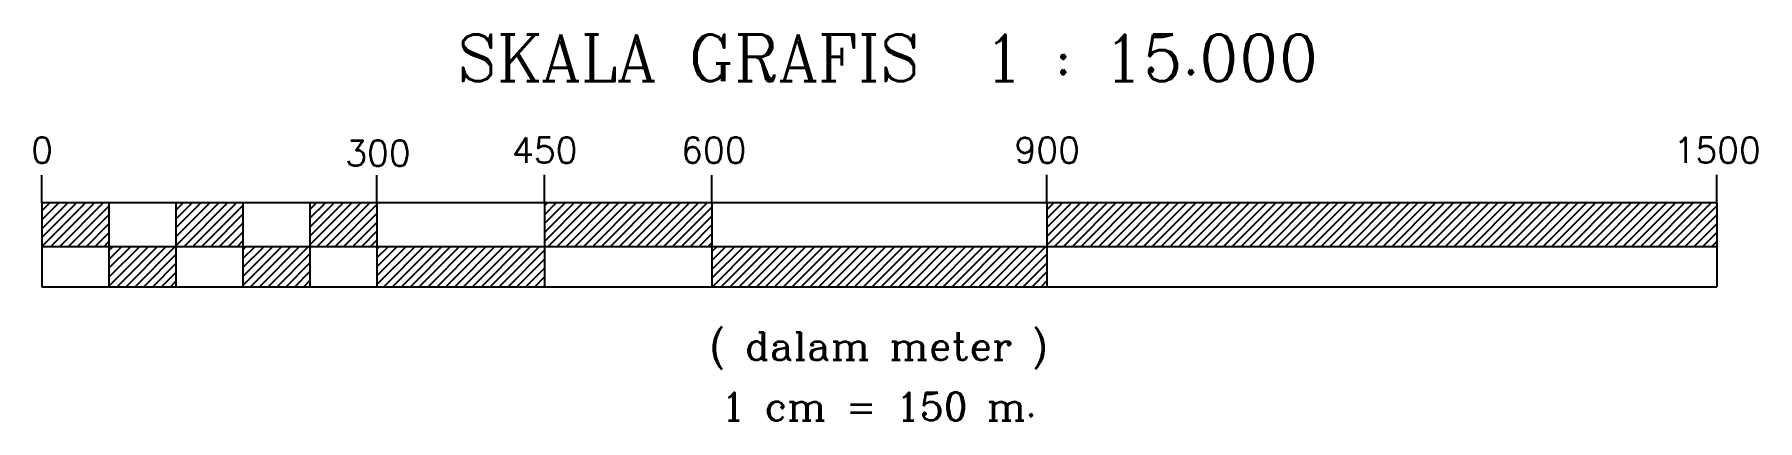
# Model space of a CAD drawing. Header units: metres. Extents: x 520982 to 522525, y 199729 to 200074.
import ezdxf
from ezdxf.enums import TextEntityAlignment as Align

# ---------------------------------------------------------------- set-up
doc = ezdxf.new("R2010")
doc.units = ezdxf.units.M
doc.header["$MEASUREMENT"] = 0
doc.layers.add('KOP', color=7, linetype='CONTINUOUS')
doc.styles.add('C10', font='complex', dxfattribs={"height": 4.167})
doc.styles.add('C6', font='complex', dxfattribs={"height": 2.499})
doc.styles.add('L60', font='simplex.shx', dxfattribs={"height": 22.8})
pattern_1 = [(45, (-7164638.1563, -2748695.543), (-3.977475644, 3.977475644), [])]

msp = doc.modelspace()

# ---------------------------------------------------------------- hatches: boundary and pattern name
at = {"layer": 'KOP', "ltscale": 0.5}
h = msp.add_hatch(dxfattribs=at)
h.set_pattern_fill('ANSI31', color=1, scale=45, style=0)
h.set_pattern_definition(pattern_1)
h.paths.add_polyline_path([(521048.3, 199884.7), (521048.3, 199923.7), (520988.3, 199923.7), (520988.3, 199884.7)])
h = msp.add_hatch(dxfattribs=at)
h.set_pattern_fill('ANSI31', color=1, scale=45, style=0)
h.set_pattern_definition(pattern_1)
h.paths.add_polyline_path([(521108.3, 199848.7), (521108.3, 199884.7), (521048.3, 199884.7), (521048.3, 199848.7)])
h.paths.add_polyline_path([(521108.3, 199923.7), (521108.3, 199884.7), (521168.3, 199884.7), (521168.3, 199923.7)])
h.paths.add_polyline_path([(521168.3, 199884.7), (521168.3, 199848.7), (521228.3, 199848.7), (521228.3, 199884.7)])
h.paths.add_polyline_path([(521288.3, 199884.7), (521288.3, 199923.7), (521228.3, 199923.7), (521228.3, 199884.7)])
h = msp.add_hatch(dxfattribs=at)
h.set_pattern_fill('ANSI31', color=1, scale=45, style=0)
h.set_pattern_definition(pattern_1)
h.paths.add_polyline_path([(521588.3, 199884.7), (521588.3, 199923.7), (521438.3, 199923.7), (521438.3, 199884.7)])
h = msp.add_hatch(dxfattribs=at)
h.set_pattern_fill('ANSI31', color=1, scale=45, style=0)
h.set_pattern_definition(pattern_1)
h.paths.add_polyline_path([(521888.3, 199923.7), (521888.3, 199884.7), (522488.3, 199884.7), (522488.3, 199923.7)])
h = msp.add_hatch(dxfattribs=at)
h.set_pattern_fill('ANSI31', color=1, scale=45, style=0)
h.set_pattern_definition(pattern_1)
h.paths.add_polyline_path([(521288.3, 199884.7), (521288.3, 199848.7), (521438.3, 199848.7), (521438.3, 199884.7)])
h = msp.add_hatch(dxfattribs=at)
h.set_pattern_fill('ANSI31', color=1, scale=45, style=0)
h.set_pattern_definition(pattern_1)
h.paths.add_polyline_path([(521888.3, 199848.7), (521888.3, 199884.7), (521588.3, 199884.7), (521588.3, 199848.7)])

# ---------------------------------------------------------------- linework, layer by layer
at = {"layer": 'KOP', "color": 2}
for p, q in [((520988.3, 199923.7), (520988.3, 199948.6)), ((521288.3, 199923.7), (521288.3, 199948.6)), ((521438.3, 199923.7), (521438.3, 199948.7)), ((521588.3, 199923.7), (521588.3, 199948.6)), ((521888.3, 199923.7), (521888.3, 199948.7)), ((522488.3, 199923.7), (522488.3, 199948.7)), ((522488.3, 199923.7), (520988.3, 199923.7)), ((520988.3, 199848.7), (522488.3, 199848.7))]:
    msp.add_line(p, q, dxfattribs=at)
at = {"layer": 'KOP', "color": 2, "ltscale": 0.5}
for p, q in [((520988.3, 199923.7), (520988.3, 199848.7)), ((521048.3, 199923.7), (521048.3, 199848.7)), ((521108.3, 199923.7), (521108.3, 199848.7)), ((521168.3, 199923.7), (521168.3, 199848.7)), ((521228.3, 199923.7), (521228.3, 199848.7)), ((521288.3, 199923.7), (521288.3, 199848.7)), ((521438.3, 199923.7), (521438.3, 199848.7)), ((521588.3, 199923.7), (521588.3, 199848.7)), ((521888.3, 199923.7), (521888.3, 199848.7)), ((522488.3, 199923.7), (522488.3, 199848.7)), ((520988.3, 199884.7), (522488.3, 199884.7))]:
    msp.add_line(p, q, dxfattribs=at)

# ---------------------------------------------------------------- texts
at = {"layer": 'KOP', "color": 3}
for s, height, style, p in [('SKALA GRAFIS  1 : 15.000', 41.67, 'C10', (521745.8, 200032.7)), ('( dalam meter )', 24.99, 'C6', (521737.5, 199783.1)), ('1 cm = 150 m.', 24.99, 'C6', (521737.5, 199728.9))]:
    msp.add_text(s, height=height, dxfattribs=dict(at, style=style)).set_placement(p, align=Align.CENTER)
at = {"layer": 'KOP', "color": 2, "style": 'L60'}
msp.add_text('300', height=22.8, dxfattribs=at).set_placement((521289.2, 199956.8), align=Align.CENTER)
for tag, p in [('0', (520988.4, 199959.5)), ('450', (521438.6, 199959.5)), ('600', (521590, 199959.5)), ('900', (521888.6, 199959.5)), ('1500', (522488.6, 199959.5))]:
    msp.add_attdef(tag, text='', height=22.8, dxfattribs=at).set_placement(p, align=Align.CENTER)

doc.saveas('drawing.dxf')
